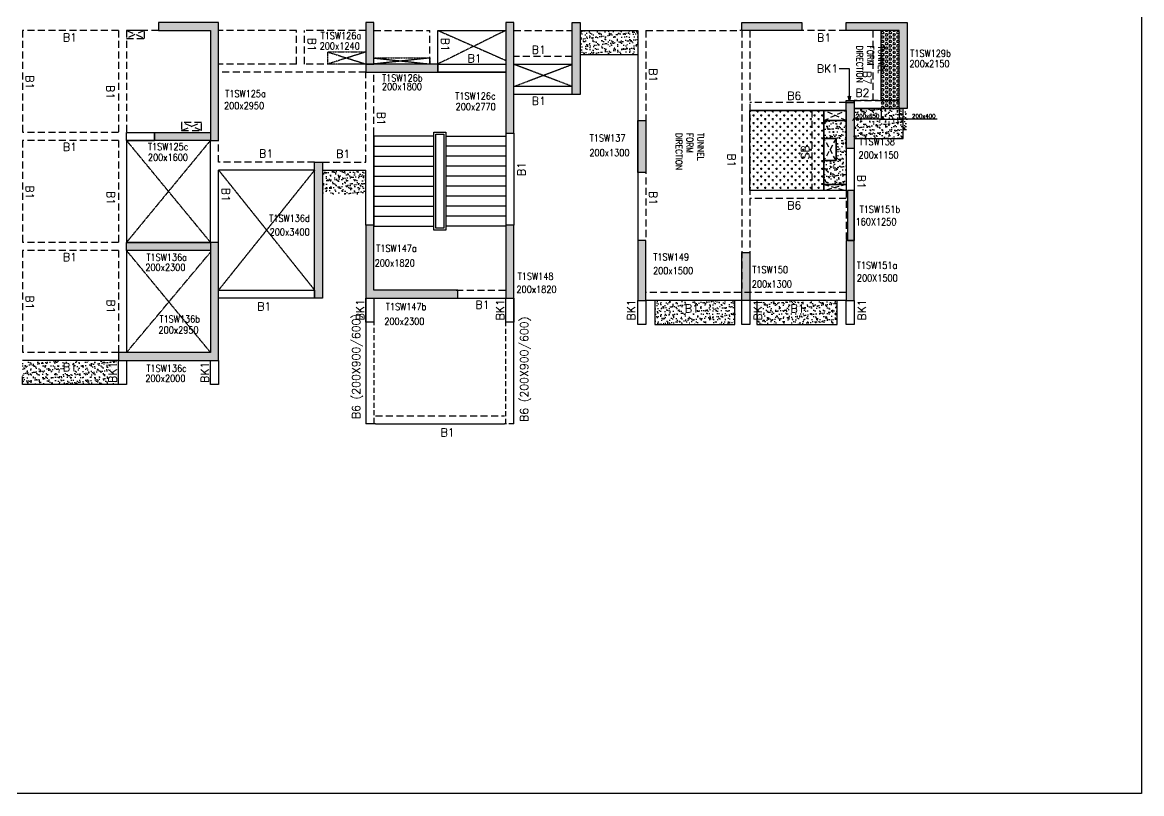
# Model space of a CAD drawing. Header units: millimetres. Extents: x 1078357 to 2594950, y -5122486 to -4636555.
# Drawn here: x 1997826 to 2025786, y -4681424 to -4662154 of the extents above; entities that cross this region are included whole.
import ezdxf

# ---------------------------------------------------------------- set-up
doc = ezdxf.new("R2010")
doc.units = ezdxf.units.MM
doc.header["$PDMODE"] = 35
for name, pattern in [('CONTINOUS', [0]), ('HIDDEN', [0.375, 0.25, -0.125]), ('New Retail block$0$CONTINOUS', [0])]:
    doc.linetypes.add(name, pattern=pattern)
doc.layers.get('0').update_dxf_attribs({"lineweight": 0})
doc.layers.get('Defpoints').update_dxf_attribs({"lineweight": 0})
for name, color, linetype, lineweight in [('A-_ANOTDIMA_D-', 6, 'Continuous', 13), ('Boundary', 40, 'Continuous', 30), ('COL. NO.', 30, 'Continuous', 25), ('COL. SIZE', 7, 'Continuous', 25), ('DIM', 9, 'Continuous', 25), ('HATCH', 8, 'Continuous', 30), ('Origin', 40, 'Continuous', 30)]:
    doc.layers.add(name, color=color, linetype=linetype, lineweight=lineweight)
for name, color, linetype in [('B-200x325', 201, 'HIDDEN'), ('B-200x400', 44, 'HIDDEN'), ('DROP SLAB', 8, 'Continuous'), ('NON STR. RCC WALL', 6, 'Continuous'), ('S-BEAM', 3, 'HIDDEN'), ('S-BEAM NO.', 6, 'Continuous'), ('S-COLUMN', 1, 'Continuous'), ('S-CUTOUT', 8, 'HIDDEN'), ('S-SLAB-PROJECTION', 54, 'New Retail block$0$CONTINOUS'), ('S-STAIR', 31, 'Continuous'), ('SLAB FOLD', 8, 'Continuous'), ('TEXT', 7, 'Continuous')]:
    doc.layers.add(name, color=color, linetype=linetype)
doc.styles.add('Roman', font='romans')
doc.styles.add('ROMANS', font='romans.shx', dxfattribs={"width": 0.85})
doc.dimstyles.new('HARESH', dxfattribs={"dimtxt": 150, "dimasz": 75, "dimexe": 0, "dimexo": 0, "dimgap": 25, "dimtad": 1, "dimdec": 0, "dimdsep": 46, "dimtxsty": 'Roman', "dimblk": 'OBLIQUE', "dimcen": 225, "dimdle": 25, "dimclrd": 2, "dimclre": 2, "dimclrt": 7, "dimadec": 8, "dimazin": 1, "dimtfac": 1, "dimtdec": 0, "dimtmove": 0, "dimatfit": 0, "dimfxl": 1, "dimlwd": -1, "dimlwe": -1, "dimarcsym": 0})

# ---------------------------------------------------------------- blocks, each defined once
blk = doc.blocks.new('_Oblique')
at = {"color": 0, "linetype": 'ByBlock', "lineweight": -2}
blk.add_line((-0.5, -0.5), (0.5, 0.5), dxfattribs=at)
blk = doc.blocks.new('*D1363')
at = {"layer": 'Defpoints', "color": 0, "ltscale": 700, "transparency": 16777216}
for p in [(2019276, -4664304, 0), (2019726, -4664304, 0), (2019726, -4664570)]:
    blk.add_point(p, dxfattribs=at)
at = {"layer": 'DIM', "color": 2, "ltscale": 700, "transparency": 16777216}
for p, q in [((2019276, -4664304), (2019276, -4664570)), ((2019726, -4664304), (2019726, -4664570)), ((2019276, -4664570), (2019201, -4664570)), ((2019276, -4664570), (2019726, -4664570)), ((2019276, -4664570), (2019726, -4664570)), ((2019726, -4664570), (2019801, -4664570)), ((2020682, -4664570), (2019726, -4664570))]:
    blk.add_line(p, q, dxfattribs=at)
at = {"layer": 'DIM', "color": 2, "ltscale": 700, "transparency": 16777216, "xscale": 75, "yscale": 75, "zscale": 75}
blk.add_blockref('_Oblique', (2019276, -4664570), dxfattribs=at)
at = {"layer": 'DIM', "color": 2, "ltscale": 700, "transparency": 16777216, "xscale": 75, "yscale": 75, "zscale": 75, "rotation": 180}
blk.add_blockref('_Oblique', (2019726, -4664570), dxfattribs=at)
at = {"layer": 'DIM', "color": 7, "ltscale": 700, "transparency": 16777216, "insert": (2020345, -4664495), "char_height": 150, "attachment_point": 5, "style": 'Roman'}
blk.add_mtext('{\\H0.666667x;200x400}', dxfattribs=at)
blk = doc.blocks.new('*D1364')
at = {"layer": 'Defpoints', "color": 0, "ltscale": 700, "transparency": 16777216}
for p in [(2018601, -4664304, 0), (2019276, -4664304), (2018601, -4664570)]:
    blk.add_point(p, dxfattribs=at)
at = {"layer": 'DIM', "color": 2, "ltscale": 700, "transparency": 16777216}
for p, q in [((2018601, -4664304), (2018601, -4664570)), ((2019276, -4664304), (2019276, -4664570)), ((2019301, -4664570), (2018576, -4664570))]:
    blk.add_line(p, q, dxfattribs=at)
at = {"layer": 'DIM', "color": 2, "ltscale": 700, "transparency": 16777216, "xscale": 75, "yscale": 75, "zscale": 75, "rotation": 180}
blk.add_blockref('_Oblique', (2018601, -4664570), dxfattribs=at)
at = {"layer": 'DIM', "color": 2, "ltscale": 700, "transparency": 16777216, "xscale": 75, "yscale": 75, "zscale": 75}
blk.add_blockref('_Oblique', (2019276, -4664570), dxfattribs=at)
at = {"layer": 'DIM', "color": 7, "ltscale": 700, "transparency": 16777216, "insert": (2018939, -4664495), "char_height": 150, "attachment_point": 5, "style": 'Roman'}
blk.add_mtext('{\\H0.666667x;200x650}', dxfattribs=at)
blk = doc.blocks.new('G$CD63B60BD')
at = {"layer": 'COL. NO.', "linetype": 'Continuous', "style": 'ROMANS', "width": 0.85}
for s, p in [('T1SW126a', (75951, 6532, -320)), ('T1SW129b', (90680, 6092, -320)), ('T1SW126b', (77486, 5476, -320)), ('T1SW125a', (73568, 5083, -320)), ('T1SW126c', (79314, 5025, -320)), ('T1SW125c', (71638, 3759, -320)), ('T1SW137', (82673, 3974, -320)), ('T1SW138', (89406, 3882, -320)), ('T1SW151b', (89416, 2192, 0)), ('T1SW136d', (74667, 1967, 0)), ('T1SW136a', (71599, 993, -320)), ('T1SW147a', (77339, 1214, -320)), ('T1SW149', (84261, 1002, -320)), ('T1SW150', (86734, 680, -320)), ('T1SW151a', (89344, 796, 0)), ('T1SW148', (80874, 516, -320)), ('T1SW147b', (77579, -243, -320)), ('T1SW136b', (71924, -552, -320)), ('T1SW136c', (71599, -1785, -320))]:
    blk.add_text(s, height=175, dxfattribs=at).set_placement(p)
at = {"layer": 'COL. SIZE', "linetype": 'Continuous', "style": 'ROMANS', "width": 0.85}
for s, p in [('200x1240', (75927, 6271, -320)), ('200x2150', (90660, 5828, -320)), ('200x1800', (77482, 5253, -320)), ('200x2950', (73538, 4779, -320)), ('200x2770', (79323, 4753, -320)), ('200x1600', (71636, 3489, -320)), ('200x1300', (82665, 3611, -320)), ('200x1150', (89388, 3550, -320)), ('160X1250', (89315, 1879, 0)), ('200x3400', (74677, 1628, 0)), ('200x2300', (71572, 745, -320)), ('200x1820', (77301, 847, -320)), ('200x1500', (84256, 658, -320)), ('200X1500', (89347, 479, 0)), ('200x1820', (80843, 191, -320)), ('200x1300', (86722, 327, -320)), ('200x2300', (77541, -609, -320)), ('200x2950', (71900, -821, -320)), ('200x2000', (71572, -2033, -320))]:
    blk.add_text(s, height=175, dxfattribs=at).set_placement(p)

msp = doc.modelspace()

# ---------------------------------------------------------------- hatches: boundary and pattern name
at = {"layer": 'DROP SLAB'}
h = msp.add_hatch(dxfattribs=at)
h.set_pattern_fill('CROSS', color=8, scale=15, angle=0.03079)
h.set_pattern_definition([(180.03079016, (-2432315.24, 14068521.8), (-95.1987999, -95.3011726), [47.625, -142.875]), (270.03079016, (-2432339.07, 14068545.6), (95.3011726, -95.1987999), [47.625, -142.875])])
h.paths.add_polyline_path([(2017851.2, -4666353.7), (2016001.2, -4666353.6), (2016001.2, -4664353.8), (2017851.2, -4664353.9)])
at = {"layer": 'HATCH'}
h = msp.add_hatch(dxfattribs=at)
h.set_pattern_fill('AR-SAND', color=8, scale=3, angle=179.97015)
h.set_pattern_definition([(37.4701541, (-2064636.84, 14020335.54), (-4.72361136, 146.8264517), [0, -115.824, 0, -129.54, 0, -123.825]), (7.4701541, (-2064636.84, 14020335.54), (134.9689868, 214.9772528), [0, -62.484, 0, -104.394, 0, -40.005]), (327.4701541, (-2064730.56, 14020335.59), (237.2979035, 0.3075449), [0, -38.1, 0, -137.16, 0, -179.07]), (317.4701541, (-2064730.56, 14020335.59), (229.1017424, 66.759465), [0, -19.05, 0, -89.916, 0, -102.87])])
h.paths.add_polyline_path([(2013201.4, -4662353.7), (2011756.4, -4662353.7), (2011756.4, -4662953.9), (2013201.4, -4662953.9)])
at = {"layer": 'HATCH', "ltscale": 1000}
h = msp.add_hatch(dxfattribs=at)
h.set_pattern_fill('HEX', color=8, scale=10, angle=180)
h.set_pattern_definition([(180, (834801.65, 212820.39), (-7e-15, -54.99261315), [31.75, -63.5]), (300, (834801.65, 212820.39), (47.625, 27.4963066), [31.75, -63.5]), (240, (834769.9, 212820.39), (47.625, -27.4963066), [31.75, -63.5])])
h.paths.add_polyline_path([(2019726.4, -4664303.8), (2019276.4, -4664303.8), (2019276.4, -4662353.9), (2019726.4, -4662353.9)])
at = {"layer": 'HATCH'}
h = msp.add_hatch(dxfattribs=at)
h.set_pattern_fill('AR-SAND', color=8, scale=3, angle=179.97015)
h.set_pattern_definition([(37.4701541, (-2073756.83, 14018385.62), (-4.72361136, 146.8264517), [0, -115.824, 0, -129.54, 0, -123.825]), (7.4701541, (-2073756.83, 14018385.62), (134.9689868, 214.9772528), [0, -62.484, 0, -104.394, 0, -40.005]), (327.4701541, (-2073850.56, 14018385.67), (237.2979035, 0.3075449), [0, -38.1, 0, -137.16, 0, -179.07]), (317.4701541, (-2073850.56, 14018385.67), (229.1017424, 66.759465), [0, -19.05, 0, -89.916, 0, -102.87])])
h.paths.add_polyline_path([(2019926.4, -4664303.8), (2018601.4, -4664303.8), (2018601.4, -4664903.8), (2019926.4, -4664903.8)])
h = msp.add_hatch(dxfattribs=at)
h.set_pattern_fill('AR-SAND', color=8, scale=3, angle=179.97015)
h.set_pattern_definition([(37.4701541, (-2073756.74, 14018385.62), (-4.72361136, 146.8264517), [0, -115.824, 0, -129.54, 0, -123.825]), (7.4701541, (-2073756.74, 14018385.62), (134.9689868, 214.9772528), [0, -62.484, 0, -104.394, 0, -40.005]), (327.4701541, (-2073850.47, 14018385.67), (237.2979035, 0.3075449), [0, -38.1, 0, -137.16, 0, -179.07]), (317.4701541, (-2073850.47, 14018385.67), (229.1017424, 66.759465), [0, -19.05, 0, -89.916, 0, -102.87])])
h.paths.add_polyline_path([(2019826.2, -4664303.8), (2018601.5, -4664303.8), (2018601.5, -4665053.8), (2019826.2, -4665053.7)])
h = msp.add_hatch(dxfattribs=at)
h.set_pattern_fill('AR-SAND', color=8, scale=3, angle=359.97015)
h.set_pattern_definition([(37.47015413, (-3003981.92, 18702404.82), (-4.72361136, 146.8264517), [0, -115.824, 0, -129.54, 0, -123.825]), (7.4701541, (-3003981.92, 18702404.82), (134.9689868, 214.9772528), [0, -62.484, 0, -104.394, 0, -40.005]), (327.4701541, (-3004075.65, 18702404.87), (237.2979035, 0.3075449), [0, -38.1, 0, -137.16, 0, -179.07]), (317.4701541, (-3004075.65, 18702404.87), (229.1017424, 66.759465), [0, -19.05, 0, -89.916, 0, -102.87])])
h.paths.add_polyline_path([(2018401.2, -4666203.8), (2017851.2, -4666203.8), (2017851.2, -4665603.8), (2018151.2, -4665603.8), (2018151.2, -4665053.8), (2017851.2, -4665053.8), (2017851.2, -4664603.8), (2018401.2, -4664603.8)])
h = msp.add_hatch(dxfattribs=at)
h.set_pattern_fill('AR-SAND', color=8, scale=3, angle=179.97015)
h.set_pattern_definition([(37.47015413, (-3161861.55, 18704354.73), (-4.72361136, 146.8264517), [0, -115.824, 0, -129.54, 0, -123.825]), (7.4701541, (-3161861.55, 18704354.73), (134.9689868, 214.9772528), [0, -62.484, 0, -104.394, 0, -40.005]), (327.4701541, (-3161955.28, 18704354.77), (237.2979035, 0.3075449), [0, -38.1, 0, -137.16, 0, -179.07]), (317.4701541, (-3161955.28, 18704354.77), (229.1017424, 66.759465), [0, -19.05, 0, -89.916, 0, -102.87])])
h.paths.add_polyline_path([(2006406.4, -4665843.8), (2005326.4, -4665843.8), (2005326.4, -4666443.8), (2006406.4, -4666443.8)])
h = msp.add_hatch(dxfattribs=at)
h.set_pattern_fill('AR-SAND', color=8, scale=3, angle=179.97015)
h.set_pattern_definition([(37.47015413, (-3169656.55, 18702404.81), (-4.72361136, 146.8264517), [0, -115.824, 0, -129.54, 0, -123.825]), (7.4701541, (-3169656.55, 18702404.8), (134.9689868, 214.9772528), [0, -62.484, 0, -104.394, 0, -40.005]), (327.4701541, (-3169750.27, 18702404.86), (237.2979035, 0.3075449), [0, -38.1, 0, -137.16, 0, -179.07]), (317.4701541, (-3169750.27, 18702404.86), (229.1017424, 66.759465), [0, -19.05, 0, -89.916, 0, -102.87])])
h.paths.add_polyline_path([(2015626.4, -4669103.8), (2013626.4, -4669103.8), (2013626.4, -4669703.8), (2015626.4, -4669703.8)])
h = msp.add_hatch(dxfattribs=at)
h.set_pattern_fill('AR-SAND', color=8, scale=3, angle=179.97015)
h.set_pattern_definition([(37.47015413, (-3172206.55, 18702404.81), (-4.72361136, 146.8264517), [0, -115.824, 0, -129.54, 0, -123.825]), (7.4701541, (-3172206.55, 18702404.8), (134.9689868, 214.9772528), [0, -62.484, 0, -104.394, 0, -40.005]), (327.4701541, (-3172300.27, 18702404.86), (237.2979035, 0.3075449), [0, -38.1, 0, -137.16, 0, -179.07]), (317.4701541, (-3172300.27, 18702404.86), (229.1017424, 66.759465), [0, -19.05, 0, -89.916, 0, -102.87])])
h.paths.add_polyline_path([(2018176.4, -4669103.8), (2016176.4, -4669103.8), (2016176.4, -4669703.8), (2018176.4, -4669703.8)])
h = msp.add_hatch(dxfattribs=at)
h.set_pattern_fill('AR-SAND', color=8, scale=3, angle=179.97015)
h.set_pattern_definition([(37.47015413, (-4266881.26, 23386424), (-4.72361136, 146.8264517), [0, -115.824, 0, -129.54, 0, -123.825]), (7.4701541, (-4266881.26, 23386424), (134.9689868, 214.9772528), [0, -62.484, 0, -104.394, 0, -40.005]), (327.47015413, (-4266974.99, 23386424.04), (237.29790347, 0.3075449), [0, -38.1, 0, -137.16, 0, -179.07]), (317.4701541, (-4266974.99, 23386424.04), (229.1017424, 66.759465), [0, -19.05, 0, -89.916, 0, -102.87])])
h.paths.add_polyline_path([(1997826.4, -4670603.8), (2000226.4, -4670603.8), (2000226.4, -4671203.8), (1997826.4, -4671203.8)])
at = {"layer": 'S-COLUMN', "lineweight": 25}
h = msp.add_hatch(color=1, dxfattribs=at)
h.dxf.hatch_style = 1
h.paths.add_polyline_path([(2001226.2, -4662353.9), (2002526.2, -4662353.9), (2002526.2, -4665103.9), (2002726.2, -4665103.9), (2002726.2, -4662153.9), (2001226.2, -4662153.9)])
h = msp.add_hatch(color=1, dxfattribs=at)
h.dxf.hatch_style = 1
h.paths.add_polyline_path([(2006606.2, -4662153.9), (2006406.2, -4662153.9), (2006406.2, -4663193.9), (2006606.2, -4663193.9)])
h = msp.add_hatch(color=1, dxfattribs=at)
h.dxf.hatch_style = 1
h.paths.add_polyline_path([(2010106.2, -4662153.9), (2009906.2, -4662153.9), (2009906.2, -4664923.9), (2010106.2, -4664923.9)])
h = msp.add_hatch(color=1, dxfattribs=at)
h.dxf.hatch_style = 1
h.paths.add_polyline_path([(2011756.2, -4663953.8), (2011556.2, -4663953.8), (2011556.2, -4662153.9), (2011756.2, -4662153.9)])
h = msp.add_hatch(color=1, dxfattribs=at)
h.dxf.hatch_style = 1
h.paths.add_polyline_path([(2015801.2, -4662153.8), (2017301.2, -4662153.8), (2017301.2, -4662353.8), (2015801.2, -4662353.8)])
h = msp.add_hatch(color=1, dxfattribs=at)
h.dxf.hatch_style = 1
h.paths.add_polyline_path([(2019726.2, -4662353.9), (2018401.2, -4662353.9), (2018401.2, -4662153.9), (2019926.2, -4662153.9), (2019926.2, -4664303.9), (2019726.2, -4664303.9)])
h = msp.add_hatch(color=1, dxfattribs=at)
h.dxf.hatch_style = 1
h.paths.add_polyline_path([(2006406.2, -4663393.9), (2008206.2, -4663393.9), (2008206.2, -4663193.9), (2006406.2, -4663193.9)])
h = msp.add_hatch(color=1, dxfattribs=at)
h.dxf.hatch_style = 1
h.paths.add_polyline_path([(2018401.2, -4664153.9), (2018601.2, -4664153.9), (2018601.2, -4665303.9), (2018401.2, -4665303.9)])
h = msp.add_hatch(color=1, dxfattribs=at)
h.dxf.hatch_style = 1
h.paths.add_polyline_path([(2013351.2, -4664603.8), (2013337.5, -4664603.8), (2013292.6, -4664603.8), (2013201.2, -4664603.8), (2013201.2, -4665903.8), (2013401.2, -4665903.8), (2013401.2, -4664753.8), (2013401.2, -4664603.8)])
h = msp.add_hatch(color=1, dxfattribs=at)
h.dxf.hatch_style = 1
h.paths.add_polyline_path([(2002526.2, -4664903.9), (2002526.2, -4665103.9), (2001126.2, -4665103.9), (2001126.2, -4664903.9)])
h = msp.add_hatch(color=1, dxfattribs=at)
h.dxf.hatch_style = 1
h.paths.add_polyline_path([(2005126.2, -4665643.9), (2005126.2, -4669043.9), (2005326.2, -4669043.9), (2005326.2, -4665643.9)])
at = {"layer": 'S-COLUMN', "lineweight": 25, "extrusion": (-1.00316e-06, -2.11765e-11, 1)}
h = msp.add_hatch(color=1, dxfattribs=at)
h.dxf.hatch_style = 1
h.paths.add_polyline_path([(2018441.2, -4667603.8), (2018601.2, -4667603.8), (2018601.2, -4666353.6), (2018441.2, -4666353.6)])
at = {"layer": 'S-COLUMN', "lineweight": 25}
h = msp.add_hatch(color=1, dxfattribs=at)
h.dxf.hatch_style = 1
h.paths.add_polyline_path([(2006406.2, -4669043.9), (2008706.2, -4669043.9), (2008706.2, -4668843.9), (2006606.2, -4668843.9), (2006606.2, -4667223.9), (2006406.2, -4667223.9)])
h = msp.add_hatch(color=1, dxfattribs=at)
h.dxf.hatch_style = 1
h.paths.add_polyline_path([(2010106.2, -4667223.9), (2009906.2, -4667223.9), (2009906.2, -4669043.9), (2010106.2, -4669043.9)])
h = msp.add_hatch(color=1, dxfattribs=at)
h.dxf.hatch_style = 1
h.paths.add_polyline_path([(2000226.2, -4670603.9), (2002726.2, -4670603.9), (2002726.2, -4667653.9), (2002526.2, -4667653.8), (2002526.2, -4670403.9), (2000226.2, -4670403.9), (2000226.2, -4670603.9)], is_closed=False)
h = msp.add_hatch(color=1, dxfattribs=at)
h.dxf.hatch_style = 1
h.paths.add_polyline_path([(2000426.2, -4667653.8), (2002526.2, -4667653.8), (2002526.2, -4667853.8), (2000426.2, -4667853.8)])
h = msp.add_hatch(color=1, dxfattribs=at)
h.dxf.hatch_style = 1
h.paths.add_polyline_path([(2002526.2, -4667653.8), (2000426.2, -4667653.8), (2000426.2, -4667853.8), (2002526.2, -4667853.8)])
h = msp.add_hatch(color=1, dxfattribs=at)
h.dxf.hatch_style = 1
h.paths.add_polyline_path([(2013201.2, -4669103.9), (2013401.2, -4669103.9), (2013401.2, -4667603.8), (2013201.2, -4667603.8)])
h = msp.add_hatch(color=1, dxfattribs=at)
h.dxf.hatch_style = 1
h.paths.add_polyline_path([(2018401.2, -4669103.9), (2018601.2, -4669103.9), (2018601.2, -4667603.8), (2018401.2, -4667603.8)])
h = msp.add_hatch(color=1, dxfattribs=at)
h.dxf.hatch_style = 1
h.paths.add_polyline_path([(2016001.2, -4667903.8), (2016001.2, -4669103.9), (2015801.2, -4669103.9), (2015801.2, -4667903.8)])

# ---------------------------------------------------------------- linework, layer by layer
at = {"layer": 'B-200x400', "linetype": 'HIDDEN', "ltscale": 500}
msp.add_line((2019276.1, -4664103.8, 0), (2019726.1, -4664103.8, 0), dxfattribs=at)
at = {"layer": 'B-200x400', "linetype": 'ByBlock', "ltscale": 500}
msp.add_line((2019276.1, -4664303.8, 0), (2019726.1, -4664303.8, 0), dxfattribs=at)
at = {"layer": 'Boundary', "ltscale": 700, "elevation": 0}
msp.add_lwpolyline([(1919972.4, -4636994.1), (2025785.6, -4636994.1), (2025785.6, -4681423.9), (1919972.4, -4681423.9)], close=True, dxfattribs=at)
at = {"layer": 'DROP SLAB', "color": 3, "linetype": 'CONTINOUS', "ltscale": 500, "elevation": 0}
for points in [[(2017851.2, -4666353.7), (2016001.2, -4666353.6), (2016001.2, -4664353.8), (2017851.2, -4664353.9)], [(2018401.1, -4664603.8), (2017851.2, -4664603.8), (2017851.2, -4664353.9), (2018401.1, -4664353.9)], [(2018151.2, -4665603.8), (2017851.2, -4665603.8), (2017851.2, -4665053.8), (2018151.2, -4665053.8)], [(2018401.2, -4666353.6), (2017851.2, -4666353.6), (2017851.2, -4666203.8), (2018401.2, -4666203.8)]]:
    msp.add_lwpolyline(points, close=True, dxfattribs=at)
at = {"layer": 'NON STR. RCC WALL', "elevation": 0}
for points in [[(2009906.2, -4663193.9), (2009906.2, -4663393.9), (2008206.2, -4663393.9), (2008206.2, -4663193.9)], [(2001126.2, -4664903.9), (2001126.2, -4665103.9), (2000426.2, -4665103.9), (2000426.2, -4664903.9)], [(2005126.2, -4668843.9), (2005126.2, -4669043.9), (2002726.2, -4669043.9), (2002726.2, -4668843.9)]]:
    msp.add_lwpolyline(points, close=True, dxfattribs=at)
at = {"layer": 'Origin', "ltscale": 700}
msp.add_point((2002526, -4670403.9, 0), dxfattribs=at)
at = {"layer": 'S-BEAM', "linetype": 'HIDDEN', "ltscale": 700}
for p, q in [((1997826.4, -4662353.8, 0), (1997826.4, -4664903.8, 0)), ((2000226.4, -4662353.8, 0), (1997826.4, -4662353.8, 0)), ((2000226.4, -4662353.8, 0), (2000226.4, -4664903.8, 0)), ((2000426.4, -4662353.8, 0), (2000426.4, -4664903.8, 0)), ((2001226.4, -4662353.8, 0), (2000426.4, -4662353.8, 0)), ((2004676.4, -4662353.8, 0), (2002726.4, -4662353.8, 0)), ((2004676.5, -4663193.8, 0), (2004676.4, -4662353.8, 0)), ((2006406.4, -4662353.8, 0), (2004876.4, -4662353.8, 0)), ((2004876.5, -4663193.8, 0), (2004876.4, -4662353.8, 0)), ((2006606.4, -4662353.8, 0), (2008006.4, -4662353.8, 0)), ((2008006.4, -4663193.8, 0), (2008006.4, -4662353.8, 0)), ((2010106.4, -4662353.8, 0), (2011556.4, -4662353.8, 0)), ((2013401.4, -4662353.8, 0), (2013401.4, -4667603.8, 0)), ((2013401.4, -4662353.8, 0), (2015751.4, -4662353.8, 0)), ((2018401.4, -4662353.8, 0), (2015751.4, -4662353.8, 0)), ((2015801.4, -4662353.8, 0), (2015801.4, -4668803.7, 0)), ((2016001.4, -4662353.8, 0), (2016001.4, -4668803.7, 0)), ((2011556.4, -4663003.8, 0), (2010106.4, -4663003.8, 0)), ((2004676.5, -4663193.8, 0), (2002726.4, -4663193.8, 0)), ((2006406.4, -4663193.8, 0), (2004876.5, -4663193.8, 0)), ((2006406.4, -4663393.8, 0), (2002726.4, -4663393.8, 0)), ((2006406.4, -4665643.8, 0), (2006406.4, -4663393.8, 0)), ((2006606.4, -4664953.8, 0), (2006606.4, -4663393.8, 0)), ((2018601.3, -4664103.8, 0), (2019276.1, -4664103.8, 0)), ((2019726.4, -4664103.8, 0), (2018601.4, -4664103.8, 0)), ((2017551.2, -4664353.9), (2017551.2, -4666353.7, 0)), ((2000226.4, -4664903.8, 0), (1997826.4, -4664903.8, 0)), ((2000426.1, -4664903.8, 0), (2001126.1, -4664903.8, 0)), ((1997826.4, -4665103.8, 0), (1997826.4, -4667653.8, 0)), ((2000226.4, -4665103.8, 0), (1997826.4, -4665103.8, 0)), ((2000226.4, -4665103.8, 0), (2000226.4, -4667653.8, 0)), ((2002726.4, -4665643.8, 0), (2002726.4, -4665103.8, 0)), ((2018401.4, -4665303.8, 0), (2018401.4, -4667603.8, 0)), ((2005126.4, -4665643.8, 0), (2002726.4, -4665643.8, 0)), ((2005326.4, -4665643.8, 0), (2006406.4, -4665643.8, 0)), ((2000226.4, -4667653.8, 0), (1997826.4, -4667653.8, 0)), ((1997826.4, -4667853.8, 0), (1997826.4, -4670443.8, 0)), ((2000226.4, -4667853.8, 0), (1997826.4, -4667853.8, 0)), ((2000226.4, -4667853.8, 0), (2000226.4, -4670443.8, 0)), ((2008666.4, -4668843.8, 0), (2009906.4, -4668843.8, 0)), ((2018401.4, -4668903.8, 0), (2013401.4, -4668903.8, 0)), ((2000226.4, -4670403.8, 0), (1997826.4, -4670403.8, 0)), ((2006646.1, -4671984, 0), (2009866.1, -4671984, 0))]:
    msp.add_line(p, q, dxfattribs=at)
at = {"layer": 'S-BEAM', "linetype": 'CONTINOUS', "ltscale": 700}
for p, q in [((2008206.4, -4663193.8, 0), (2008206.4, -4662353.8, 0)), ((2008206.4, -4662353.8, 0), (2009906.4, -4662353.8, 0)), ((2011756.4, -4662353.8, 0), (2013201.4, -4662353.8, 0)), ((2013201.4, -4662353.8, 0), (2013201.4, -4667603.8, 0)), ((2018601.3, -4664303.8, 0), (2019276.1, -4664303.8, 0)), ((2006606.4, -4667223.8, 0), (2006606.4, -4664953.8, 0)), ((2000426.1, -4665103.8, 0), (2001126.1, -4665103.9, 0)), ((2000426.4, -4665103.8, 0), (2000426.4, -4667653.8, 0)), ((2002526.4, -4667653.8, 0), (2002526.4, -4665103.8, 0)), ((2018601.4, -4665303.8, 0), (2018601.4, -4667603.8, 0)), ((2005126.4, -4665843.8, 0), (2002726.4, -4665843.8, 0)), ((2002726.4, -4667653.8, 0), (2002726.4, -4665843.8, 0)), ((2005326.4, -4665843.8, 0), (2006406.4, -4665843.8, 0)), ((2006406.4, -4667223.8, 0), (2006406.4, -4665843.8, 0)), ((2002526.4, -4667653.8, 0), (2000426.4, -4667653.8, 0)), ((2000426.4, -4667853.8, 0), (2000426.4, -4670403.8, 0)), ((2002526.4, -4667853.8, 0), (2000426.4, -4667853.8, 0)), ((2006406.3, -4669643.8, 0), (2006406.3, -4669043.8, 0)), ((2006606.3, -4669043.8, 0), (2006606.3, -4669643.8, 0)), ((2008666.4, -4669043.8, 0), (2009906.4, -4669043.8, 0)), ((2009906.2, -4669643.8, 0), (2009906.2, -4669043.8, 0)), ((2010106.2, -4669043.8, 0), (2010106.2, -4669643.8, 0)), ((2013201.2, -4669703.8, 0), (2013201.2, -4669103.8, 0)), ((2013401.2, -4669103.8, 0), (2013401.2, -4669703.8, 0)), ((2018401.4, -4669103.8, 0), (2013401.4, -4669103.8, 0)), ((2015801.2, -4669703.8, 0), (2015801.2, -4669103.8, 0)), ((2016001.2, -4669103.8, 0), (2016001.2, -4669703.8, 0)), ((2018401.2, -4669703.8, 0), (2018401.2, -4669103.8, 0)), ((2018601.2, -4669103.8, 0), (2018601.2, -4669703.8, 0)), ((2006606.3, -4669643.8, 0), (2006406.3, -4669643.8, 0)), ((2010106.2, -4669643.8, 0), (2009906.2, -4669643.8, 0)), ((2013401.2, -4669703.8, 0), (2013201.2, -4669703.8, 0)), ((2016001.2, -4669703.8, 0), (2015801.2, -4669703.8, 0)), ((2018601.2, -4669703.8, 0), (2018401.2, -4669703.8, 0)), ((2000226.4, -4670603.8, 0), (1997826.4, -4670603.8, 0)), ((2000226.2, -4671203.8, 0), (2000226.2, -4670603.8, 0)), ((2000426.2, -4670603.8, 0), (2000426.2, -4671203.8, 0)), ((2002526.2, -4671203.8, 0), (2002526.2, -4670603.8, 0)), ((2002726.2, -4670603.8, 0), (2002726.2, -4671203.8, 0)), ((2000426.2, -4671203.8, 0), (2000226.2, -4671203.8, 0)), ((2002726.2, -4671203.8, 0), (2002526.2, -4671203.8, 0)), ((2006646.1, -4672184, 0), (2009866.1, -4672184, 0))]:
    msp.add_line(p, q, dxfattribs=at)
at = {"layer": 'S-BEAM', "ltscale": 700}
for p, q in [((2019076.1, -4664103.8, 0), (2019076.1, -4662353.8)), ((2018401.1, -4664153.8, 0), (2016001.2, -4664153.8, 0)), ((2018401.2, -4666553.6, 0), (2016001.2, -4666553.6, 0))]:
    msp.add_line(p, q, dxfattribs=at)
at = {"layer": 'S-BEAM', "linetype": 'Continuous', "ltscale": 700}
for p, q in [((2019276.1, -4664103.8, 0), (2019276.1, -4662364.4, 0)), ((2008206.2, -4663193.9, 0), (2009906.2, -4663193.8, 0)), ((2011556.4, -4663203.8, 0), (2010106.4, -4663203.8, 0)), ((2008206.2, -4663393.9, 0), (2009906.2, -4663393.9, 0)), ((2011556.4, -4663753.8, 0), (2010106.4, -4663753.8, 0)), ((2011556.4, -4663953.8, 0), (2010106.4, -4663953.8, 0)), ((2018601.2, -4664153.9, 0), (2018601.2, -4664103.9, 0)), ((2018401.1, -4664353.8, 0), (2016001.2, -4664353.8, 0)), ((2019926.4, -4664303.8, 0), (2018601.4, -4664303.8, 0)), ((2009906.4, -4664923.8, 0), (2009906.4, -4667223.8, 0)), ((2010106.4, -4664923.8, 0), (2010106.4, -4667223.8, 0)), ((2018401.2, -4666353.6, 0), (2016001.2, -4666353.6, 0))]:
    msp.add_line(p, q, dxfattribs=at)
at = {"layer": 'S-BEAM', "linetype": 'ByBlock', "ltscale": 700}
msp.add_line((2017851.2, -4664353.9), (2017851.2, -4666353.7, 0), dxfattribs=at)
at = {"layer": 'S-BEAM', "linetype": 'ByBlock', "ltscale": 500}
for p, q in [((2006406.1, -4669034, 0), (2006406.1, -4672184, 0)), ((2010106.1, -4672184, 0), (2010106.1, -4669034, 0)), ((2006646.1, -4672184, 0), (2006406.1, -4672184, 0))]:
    msp.add_line(p, q, dxfattribs=at)
at = {"layer": 'S-BEAM', "linetype": 'HIDDEN', "ltscale": 500}
for p, q in [((2006606.1, -4669034, 0), (2006606.1, -4672184, 0)), ((2009906.1, -4672184, 0), (2009906.1, -4669034, 0)), ((2010106.1, -4672184, 0), (2009866.1, -4672184, 0))]:
    msp.add_line(p, q, dxfattribs=at)
at = {"layer": 'S-BEAM', "linetype": 'Continuous', "ltscale": 700, "elevation": 0}
msp.add_lwpolyline([(2018601.5, -4664153.8), (2018401.4, -4664153.8), (2018401.4, -4664103.6), (2018601.5, -4664103.6)], close=True, dxfattribs=at)
at = {"layer": 'S-BEAM', "linetype": 'CONTINOUS', "ltscale": 700, "elevation": 0}
msp.add_lwpolyline([(2002726.4, -4668843.8), (2005126.2, -4668843.8), (2005126.2, -4669043.9), (2002726.4, -4669043.9)], close=True, dxfattribs=at)
at = {"layer": 'S-COLUMN', "color": 1, "lineweight": 25}
msp.add_line((2008206.2, -4663193.9, 0), (2008206.2, -4663393.9, 0), dxfattribs=at)
at = {"layer": 'S-COLUMN', "color": 1, "lineweight": 25, "elevation": 0}
for points in [[(2001226.2, -4662353.9), (2002526.2, -4662353.9), (2002526.2, -4665103.9), (2002726.2, -4665103.9), (2002726.2, -4662153.9), (2001226.2, -4662153.9), (2001226.2, -4662353.9)], [(2019726.2, -4662353.9), (2018401.2, -4662353.9), (2018401.2, -4662153.9), (2019926.2, -4662153.9), (2019926.2, -4664303.9), (2019726.2, -4664303.9), (2019726.2, -4662353.9)], [(2000226.2, -4670603.9), (2002726.2, -4670603.9), (2002726.2, -4667653.9), (2002526.2, -4667653.8), (2002526.2, -4670403.9), (2000226.2, -4670403.9), (2000226.2, -4670603.9)]]:
    msp.add_lwpolyline(points, dxfattribs=at)
for points in [[(2006606.2, -4662153.9), (2006406.2, -4662153.9), (2006406.2, -4663193.9), (2006606.2, -4663193.9)], [(2010106.2, -4662153.9), (2009906.2, -4662153.9), (2009906.2, -4664923.9), (2010106.2, -4664923.9)], [(2011756.2, -4663953.8), (2011556.2, -4663953.8), (2011556.2, -4662153.9), (2011756.2, -4662153.9)], [(2015801.2, -4662153.8), (2017301.2, -4662153.8), (2017301.2, -4662353.8), (2015801.2, -4662353.8)], [(2006406.2, -4663393.9), (2008206.2, -4663393.9), (2008206.2, -4663193.9), (2006406.2, -4663193.9)], [(2018401.2, -4664153.9), (2018601.2, -4664153.9), (2018601.2, -4665303.9), (2018401.2, -4665303.9)], [(2013201.2, -4664603.8), (2013401.2, -4664603.8), (2013401.2, -4665903.8), (2013201.2, -4665903.8)], [(2002526.2, -4664903.9), (2002526.2, -4665103.9), (2001126.2, -4665103.9), (2001126.2, -4664903.9)], [(2005126.2, -4665643.9), (2005326.2, -4665643.9), (2005326.2, -4669043.9), (2005126.2, -4669043.9)], [(2006406.2, -4669043.9), (2008706.2, -4669043.9), (2008706.2, -4668843.9), (2006606.2, -4668843.9), (2006606.2, -4667223.9), (2006406.2, -4667223.9)], [(2010106.2, -4667223.9), (2009906.2, -4667223.9), (2009906.2, -4669043.9), (2010106.2, -4669043.9)], [(2000426.2, -4667653.8), (2002526.2, -4667653.8), (2002526.2, -4667853.8), (2000426.2, -4667853.8)], [(2013201.2, -4669103.9), (2013401.2, -4669103.9), (2013401.2, -4667603.8), (2013201.2, -4667603.8)], [(2018401.2, -4669103.9), (2018601.2, -4669103.9), (2018601.2, -4667603.8), (2018401.2, -4667603.8)], [(2015801.2, -4667904), (2016001.2, -4667904), (2016001.2, -4669103.9), (2015801.2, -4669103.9)]]:
    msp.add_lwpolyline(points, close=True, dxfattribs=at)
at = {"layer": 'S-COLUMN', "color": 1, "lineweight": 25, "extrusion": (-1.00316e-06, -2.11765e-11, 1), "elevation": -2}
msp.add_lwpolyline([(2018441.2, -4667603.8), (2018601.2, -4667603.8), (2018601.2, -4666353.6), (2018441.2, -4666353.6)], close=True, dxfattribs=at)
at = {"layer": 'S-CUTOUT', "ltscale": 700}
for p, q in [((2000426.1, -4662353.8, 0), (2000876.1, -4662553.8, 0)), ((2000876.1, -4662353.8, 0), (2000426.1, -4662553.8, 0)), ((2001801.1, -4664853.8, 0), (2002301.1, -4664653.8, 0)), ((2002301.1, -4664853.8, 0), (2001801.1, -4664653.8, 0))]:
    msp.add_line(p, q, dxfattribs=at)
at = {"layer": 'S-CUTOUT'}
for p, q in [((2008206.4, -4662353.8, 0), (2009906.4, -4663103.8, 0)), ((2009906.4, -4662353.8, 0), (2008206.4, -4663193.8, 0)), ((2005456.4, -4662893.8, 0), (2006406.4, -4663193.9, 0)), ((2006406.4, -4662893.8, 0), (2005456.4, -4663193.8, 0)), ((2008006.4, -4663043.8, 0), (2006606.4, -4663193.9, 0)), ((2006606.4, -4663043.8, 0), (2008006.4, -4663193.8, 0)), ((2010106.4, -4663753.8, 0), (2011556.4, -4663203.8, 0)), ((2011556.4, -4663753.8, 0), (2010106.4, -4663203.8, 0))]:
    msp.add_line(p, q, dxfattribs=at)
at = {"layer": 'S-CUTOUT', "ltscale": 500}
for p, q in [((2018401.2, -4664603.8), (2017851.2, -4664353.8, 0)), ((2017851.2, -4664603.8, 0), (2018401.1, -4664353.8, 0)), ((2018151.2, -4665603.8), (2017851.2, -4665053.8)), ((2018151.2, -4665053.8), (2017851.2, -4665603.8, 0)), ((2018401.2, -4666203.8, 0), (2017851.2, -4666353.6, 0)), ((2017851.2, -4666203.8, 0), (2018400.4, -4666353.6, 0))]:
    msp.add_line(p, q, dxfattribs=at)
at = {"layer": 'S-CUTOUT', "ltscale": 700, "elevation": 0}
for points in [[(2000876.1, -4662353.8), (2000426.1, -4662353.8), (2000426.1, -4662553.8), (2000876.1, -4662553.8)], [(2002301.1, -4664653.8), (2001801.1, -4664653.8), (2001801.1, -4664853.8), (2002301.1, -4664853.8)]]:
    msp.add_lwpolyline(points, close=True, dxfattribs=at)
at = {"layer": 'S-CUTOUT', "elevation": 0}
for points in [[(2005456.4, -4662893.8), (2006406.4, -4662893.8), (2006406.4, -4663193.8), (2005456.4, -4663193.8)], [(2006606.4, -4663043.8), (2008006.4, -4663043.8), (2008006.4, -4663193.8), (2006606.4, -4663193.8)]]:
    msp.add_lwpolyline(points, close=True, dxfattribs=at)
for points in [[(2000426.4, -4667653.8), (2002526.4, -4665103.8)], [(2000426.4, -4665103.8), (2002526.4, -4667653.8)], [(2005126.4, -4665843.8), (2002726.4, -4668843.8)], [(2002726.4, -4665843.8), (2005126.4, -4668843.8)], [(2000426.4, -4667853.8), (2002526.4, -4670403.8)], [(2000426.4, -4670403.8), (2002526.4, -4667893.8)]]:
    msp.add_lwpolyline(points, dxfattribs=at)
at = {"layer": 'S-SLAB-PROJECTION'}
for p, q in [((2011756.4, -4662953.8, 0), (2013201.4, -4662953.8, 0)), ((1997826.4, -4671203.8, 0), (1997826.4, -4671003.8, 0)), ((2000226.4, -4671203.8, 0), (2000226.4, -4671003.8, 0)), ((2000226.4, -4671203.8, 0), (1997826.4, -4671203.8, 0))]:
    msp.add_line(p, q, dxfattribs=at)
at = {"layer": 'S-SLAB-PROJECTION', "elevation": 0}
for points in [[(2019826.2, -4664303.8), (2018601.5, -4664303.8), (2018601.5, -4665053.8), (2019826.2, -4665053.7)], [(2015626.4, -4669103.8), (2013626.4, -4669103.8), (2013626.4, -4669703.8), (2015626.4, -4669703.8)], [(2018176.4, -4669103.8), (2016176.4, -4669103.8), (2016176.4, -4669703.8), (2018176.4, -4669703.8)]]:
    msp.add_lwpolyline(points, close=True, dxfattribs=at)
at = {"layer": 'S-STAIR', "elevation": 0}
for points in [[(2008106.4, -4664993.8), (2006606.4, -4664993.8)], [(2006606.4, -4664993.8), (2006606.4, -4667243.8), (2008106.4, -4667243.8)], [(2008406.4, -4664993.8), (2009906.4, -4664993.8)], [(2009906.4, -4664993.8), (2009906.4, -4667243.8), (2008406.4, -4667243.8)], [(2006606.4, -4665243.8), (2008106.4, -4665243.8)], [(2009906.4, -4665243.8), (2008406.4, -4665243.8)], [(2006606.4, -4665493.8), (2008106.4, -4665493.8)], [(2009906.4, -4665493.8), (2008406.4, -4665493.8)], [(2006606.4, -4665743.8), (2008106.4, -4665743.8)], [(2009906.4, -4665743.8), (2008406.4, -4665743.8)], [(2006606.4, -4665993.8), (2008106.4, -4665993.8)], [(2009906.4, -4665993.8), (2008406.4, -4665993.8)], [(2006606.4, -4666243.8), (2008106.4, -4666243.8)], [(2009906.4, -4666243.8), (2008406.4, -4666243.8)], [(2006606.4, -4666493.8), (2008106.4, -4666493.8)], [(2009906.4, -4666493.8), (2008406.4, -4666493.8)], [(2006606.4, -4666743.8), (2008106.4, -4666743.8)], [(2009906.4, -4666743.8), (2008406.4, -4666743.8)], [(2006606.4, -4666993.8), (2008106.4, -4666993.8)], [(2009906.4, -4666993.8), (2008406.4, -4666993.8)]]:
    msp.add_lwpolyline(points, dxfattribs=at)
for points in [[(2008406.4, -4664893.8), (2008406.4, -4667343.8), (2008106.4, -4667343.8), (2008106.4, -4664893.8)], [(2008356.4, -4664943.8), (2008356.4, -4667293.8), (2008156.4, -4667293.8), (2008156.4, -4664943.8)]]:
    msp.add_lwpolyline(points, close=True, dxfattribs=at)
at = {"layer": 'SLAB FOLD', "color": 8, "ltscale": 1000, "elevation": 0}
msp.add_lwpolyline([(2018401.2, -4666203.8), (2017851.2, -4666203.8), (2017851.2, -4665603.8), (2018151.2, -4665603.8), (2018151.2, -4665053.8), (2017851.2, -4665053.8), (2017851.2, -4664603.8), (2018401.2, -4664603.8), (2018401.2, -4666203.8)], dxfattribs=at)

# ---------------------------------------------------------------- block references
at = {"layer": 'A-_ANOTDIMA_D-', "color": 2, "ltscale": 700}
msp.add_blockref('G$CD63B60BD', (1929326.2, -4669103.8, 0), dxfattribs=at)

# ---------------------------------------------------------------- texts
at = {"layer": 'B-200x325', "linetype": 'Continuous', "ltscale": 700, "style": 'ROMANS'}
for p in [(2016931.7, -4664088.5, -2.7), (2016931.7, -4666825.7, -2.7)]:
    msp.add_text('B6', height=200, rotation=359.99906, dxfattribs=at).set_placement(p)
at = {"layer": 'S-BEAM NO.', "linetype": 'HIDDEN', "ltscale": 500, "style": 'ROMANS'}
for s, rotation, p in [('B1', 359.99906, (1998839.3, -4662629.5, -2.7)), ('B1', 359.99906, (2017677.8, -4662633.7, -2.7)), ('B1', 269.99906, (2004960.3, -4662535.1, -2.7)), ('B1', 269.99906, (2008290.3, -4662535.1, -2.7)), ('B1', 359.99906, (2010551.9, -4662936.6, -2.7)), ('B1', 359.99906, (2008946.3, -4663152.6, -2.7)), ('B1', 269.99906, (1997910.3, -4663475, -2.7)), ('B1', 269.99906, (2013485.3, -4663299.8, -2.7)), ('B1', 269.99906, (1999924.2, -4663720.3, -2.7)), ('B1', 359.99906, (2010551.9, -4664216.1, -2.7)), ('B1', 359.99906, (1998839.3, -4665367.3, -2.7)), ('B1', 359.99906, (2003740.9, -4665530.7, -2.7)), ('B1', 359.99906, (2005664.7, -4665538.7, -2.7)), ('B1', 269.99906, (2015442.8, -4665425.1, -2.7)), ('B1', 89.99906, (2010391.5, -4665994.9, -2.7)), ('B1', 269.99906, (2018685.3, -4665960.4, -2.7)), ('B1', 269.99906, (1997910.3, -4666225, -2.7)), ('B1', 269.99906, (1999936.6, -4666366, -2.7)), ('B1', 269.99906, (2013485.3, -4666369.8, -2.7)), ('B1', 359.99906, (1998839.3, -4668117.3, -2.7)), ('B1', 269.99906, (1997910.3, -4668975, -2.7)), ('B1', 269.99906, (1999938.6, -4669074.6, -2.7)), ('B1', 359.99906, (2003694.3, -4669349.9, -2.7)), ('B6 (200X900/600)', 90.00094, (2006263.5, -4672065.7, 47.3)), ('B1', 0.00094, (2014375, -4669404.1, -2.7)), ('B1', 0.00094, (2017015.3, -4669404.1, -2.7)), ('B6 (200X900/600)', 90.00094, (2010460.8, -4672136.8, 47.3)), ('B1', 359.99906, (1998839, -4670867.3, -2.7)), ('B1', 0.00094, (2008272, -4672498.9, -2.7))]:
    msp.add_text(s, height=200, rotation=rotation, dxfattribs=at).set_placement(p)
at = {"layer": 'S-BEAM NO.', "linetype": 'Continuous', "ltscale": 700, "style": 'ROMANS'}
for s, rotation, p in [('BK1', 359.99906, (2017672.5, -4663409.9, -2.7)), ('B7', 269.99906, (2018827.7, -4663359.4, -2.7)), ('SB', 90.00094, (2017483.5, -4665578.1, -2.7))]:
    msp.add_text(s, height=200, rotation=rotation, dxfattribs=at).set_placement(p)
at = {"layer": 'S-BEAM NO.', "linetype": 'Continuous', "ltscale": 500, "style": 'ROMANS'}
msp.add_text('B2', height=200, dxfattribs=at).set_placement((2018634.9, -4664013.2, -2.7))
at = {"layer": 'S-BEAM NO.', "linetype": 'HIDDEN', "ltscale": 700, "style": 'ROMANS'}
for p in [(2006690.3, -4664383.8, -2.7), (2002810.3, -4666285.3, -2.7)]:
    msp.add_text('B1', height=200, rotation=269.99906, dxfattribs=at).set_placement(p)
at = {"layer": 'S-BEAM NO.', "linetype": 'CONTINOUS', "ltscale": 700, "style": 'ROMANS'}
for s, rotation, p in [('BK1', 90, (2006361.7, -4669601, 50)), ('B1', 359.99906, (2009144.4, -4669307.3, -2.7)), ('BK1', 90, (2009861.6, -4669601.1, 50)), ('BK1', 90, (2013134, -4669603.4, 50)), ('BK1', 90, (2016296.9, -4669603.4, 50)), ('BK1', 90, (2018896.9, -4669603.4, 50)), ('BK1', 90, (2000181.6, -4671161.1, 50)), ('BK1', 90, (2002481.6, -4671161.1, 50))]:
    msp.add_text(s, height=200, rotation=rotation, dxfattribs=at).set_placement(p)
at = {"layer": 'TEXT', "char_height": 162, "width": 162, "attachment_point": 1, "rotation": 269.99906, "style": 'ROMANS'}
for insert in [(2019364.9, -4662731.4, 0.1), (2014850.2, -4664913.8, 0.1)]:
    msp.add_mtext('\\pxql;TUNNEL FORM DIRECTION', dxfattribs=dict(at, insert=insert))

# ---------------------------------------------------------------- dimensions: what is measured, and where the dimension line sits
at = {"layer": 'DIM', "ltscale": 700}
dim = msp.add_linear_dim(base=(2018601.1, -4664569.8, 0), p1=(2019276.1, -4664303.8, 0), p2=(2018601.1, -4664303.8, 0), angle=180, text='{\\H0.666667x;200x650}', dimstyle='HARESH', override={"dimtxsty": 'Roman', "dimtmove": 1}, dxfattribs=at)
dim.commit()
dim.dimension.update_dxf_attribs({"geometry": '*D1364', "text_midpoint": (2018938.6, -4664494.8, 0)})
dim = msp.add_linear_dim(base=(2019726.1, -4664569.8, 0), p1=(2019276.1, -4664303.8, 0), p2=(2019726.1, -4664303.8, 0), angle=180, text='{\\H0.666667x;200x400}', dimstyle='HARESH', override={"dimtxsty": 'Roman', "dimtmove": 1}, dxfattribs=at)
dim.commit()
dim.dimension.update_dxf_attribs({"geometry": '*D1363', "text_midpoint": (2020345.4, -4664548.1, 0), "dimtype": 160})

# ---------------------------------------------------------------- leaders
at = {"layer": 'S-BEAM NO.', "linetype": 'Continuous', "ltscale": 700}
msp.add_leader([(2018485, -4664123.5, 0), (2018485, -4663312.1, 0), (2018226.1, -4663312.1, 0)], dimstyle='HARESH', override={"dimasz": 125, "dimgap": 25, "dimtad": 0, "dimldrblk": 'Open30'}, dxfattribs=at)

doc.saveas('drawing.dxf')
